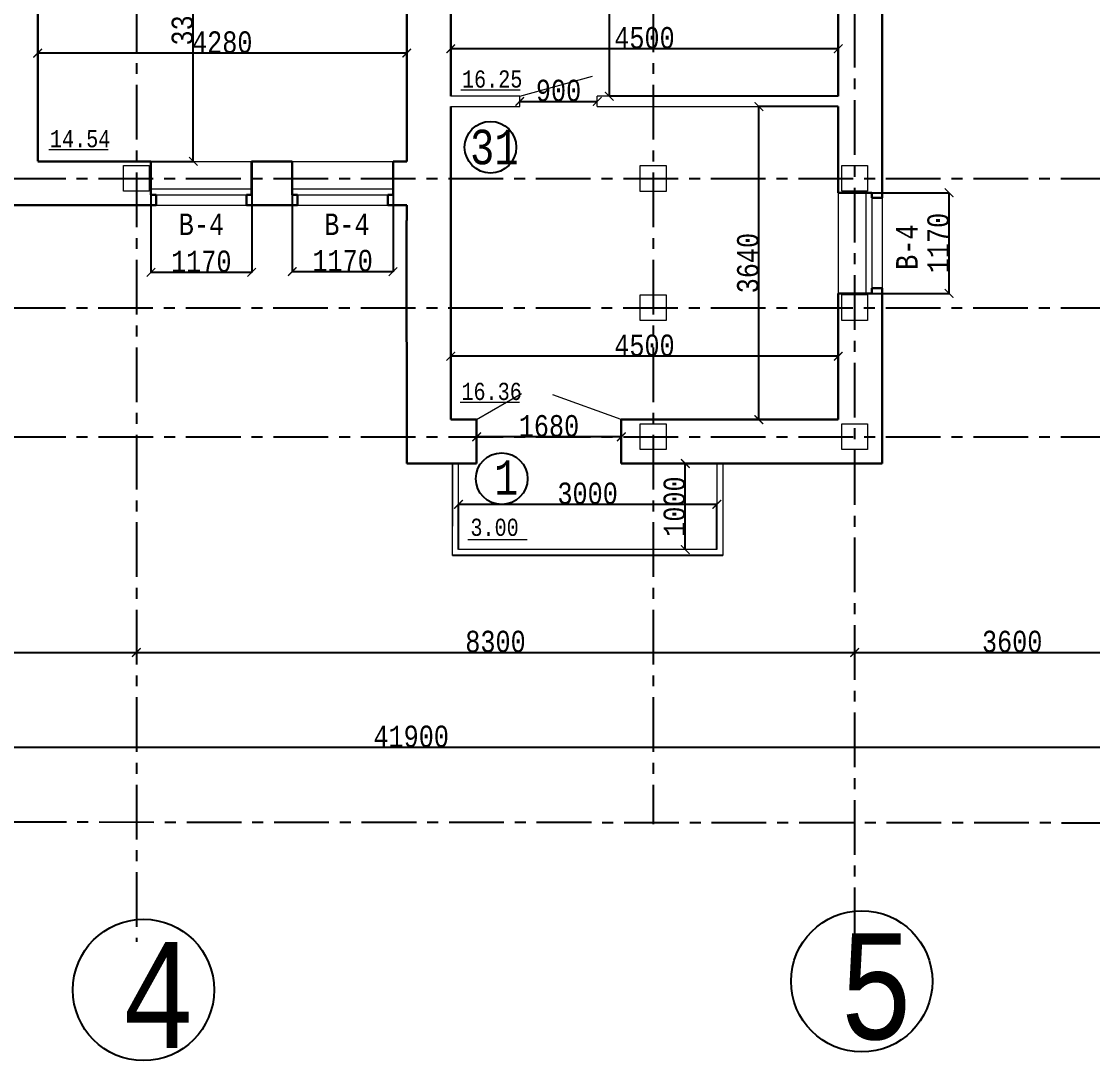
# Model space of a CAD drawing. Header units: millimetres. Extents: x -689206 to 4969298, y -1019800 to 703299.
# Drawn here: x 381793 to 394231, y -94389 to -82319 of the extents above; entities that cross this region are included whole.
import ezdxf

# ---------------------------------------------------------------- set-up
doc = ezdxf.new("R2010")
doc.units = ezdxf.units.MM
doc.linetypes.add('JIS_02_4.0', pattern=[5.5, 4, -1.5])
doc.linetypes.add('осеваяX2', pattern=[101.6, 63.5, -12.7, 12.7, -12.7])
for name, color, linetype, lineweight in [('б', 231, 'Continuous', 30), ('БАЛКОН', 7, 'Continuous', 20), ('несущие', 7, 'Continuous', 30), ('ОКНА', 250, 'Continuous', 20), ('ПЕРЕГОРОДКИ', 252, 'Continuous', 9), ('РАЗМЕРЫ', 7, 'Continuous', 9), ('сваи', 7, 'JIS_02_4.0', 30), ('стены', 7, 'Continuous', 20)]:
    doc.layers.add(name, color=color, linetype=linetype, lineweight=lineweight)
doc.layers.add('сетка', color=104, linetype='Continuous')
doc.layers.add('четотам', color=7, linetype='Continuous')
doc.styles.add('Аннотативный', font='isocteur.ttf', dxfattribs={"width": 0.7, "height": 250})
doc.dimstyles.new('Аннотативный', dxfattribs={"dimscale": 0, "dimtxt": 250, "dimasz": 100, "dimexe": 1.25, "dimexo": 0.625, "dimtad": 1, "dimdec": 0, "dimtxsty": 'Аннотативный', "dimblk": 'ARCHTICK', "dimcen": 2.5, "dimadec": 0, "dimazin": 0, "dimtfac": 1, "dimtdec": 0, "dimtmove": 0, "dimatfit": 3, "dimfxl": 1, "dimarcsym": 0})

# ---------------------------------------------------------------- blocks, each defined once
blk = doc.blocks.new('_ArchTick')
at = {"color": 0, "linetype": 'ByBlock', "const_width": 0.15}
blk.add_lwpolyline([(-0.5, -0.5), (0.5, 0.5)], dxfattribs=at)
blk = doc.blocks.new('*D1114')
at = {"layer": 'Defpoints', "color": 0, "lineweight": 20, "transparency": 16777216}
for p in [(391278, -79628), (388618, -83188), (391278, -83188)]:
    blk.add_point(p, dxfattribs=at)
at = {"layer": 'стены', "color": 0, "lineweight": -2, "transparency": 16777216}
for p, q in [((391278, -79628), (388617, -79628)), ((388618, -79628), (388618, -83188)), ((391278, -83188), (388617, -83188))]:
    blk.add_line(p, q, dxfattribs=at)
at = {"layer": 'стены', "color": 0, "lineweight": -2, "transparency": 16777216, "xscale": 100, "yscale": 100, "zscale": 100}
for p, rotation in [((388618, -79628), 90), ((388618, -83188), 270)]:
    blk.add_blockref('_ArchTick', p, dxfattribs=dict(at, rotation=rotation))
at = {"layer": 'стены', "color": 0, "transparency": 16777216, "insert": (388492, -81408), "char_height": 250, "attachment_point": 5, "rotation": 90, "style": 'Аннотативный'}
blk.add_mtext('3560', dxfattribs=at)
blk = doc.blocks.new('*D1115')
at = {"layer": 'Defpoints', "color": 0, "lineweight": 20, "transparency": 16777216}
for p in [(386778, -82636), (386778, -83188), (391278, -83188)]:
    blk.add_point(p, dxfattribs=at)
at = {"layer": 'стены', "color": 0, "lineweight": -2, "transparency": 16777216}
for p, q in [((386778, -83188), (386778, -82635)), ((391278, -82636), (386778, -82636)), ((391278, -83188), (391278, -82635))]:
    blk.add_line(p, q, dxfattribs=at)
at = {"layer": 'стены', "color": 0, "lineweight": -2, "transparency": 16777216, "xscale": 100, "yscale": 100, "zscale": 100, "rotation": 180}
blk.add_blockref('_ArchTick', (386778, -82636), dxfattribs=at)
at = {"layer": 'стены', "color": 0, "lineweight": -2, "transparency": 16777216, "xscale": 100, "yscale": 100, "zscale": 100}
blk.add_blockref('_ArchTick', (391278, -82636), dxfattribs=at)
at = {"layer": 'стены', "color": 0, "transparency": 16777216, "insert": (389028, -82511), "char_height": 250, "attachment_point": 5, "style": 'Аннотативный'}
blk.add_mtext('4500', dxfattribs=at)
blk = doc.blocks.new('*D1139')
at = {"layer": 'Defpoints', "color": 0, "lineweight": 20, "transparency": 16777216}
for p in [(387580, -83248), (388480, -83248), (388480, -83248)]:
    blk.add_point(p, dxfattribs=at)
at = {"layer": 'стены', "color": 0, "lineweight": -2, "transparency": 16777216}
for p, q in [((387580, -83248), (387580, -83247)), ((387580, -83248), (388480, -83248)), ((388480, -83248), (388480, -83247))]:
    blk.add_line(p, q, dxfattribs=at)
at = {"layer": 'стены', "color": 0, "lineweight": -2, "transparency": 16777216, "xscale": 100, "yscale": 100, "zscale": 100, "rotation": 180}
blk.add_blockref('_ArchTick', (387580, -83248), dxfattribs=at)
at = {"layer": 'стены', "color": 0, "lineweight": -2, "transparency": 16777216, "xscale": 100, "yscale": 100, "zscale": 100}
blk.add_blockref('_ArchTick', (388480, -83248), dxfattribs=at)
at = {"layer": 'стены', "color": 0, "transparency": 16777216, "insert": (388030, -83123), "char_height": 250, "attachment_point": 5, "style": 'Аннотативный'}
blk.add_mtext('900', dxfattribs=at)
blk = doc.blocks.new('*D1169')
at = {"layer": 'Defpoints', "color": 0, "linetype": 'ByBlock', "lineweight": 20, "transparency": 16777216}
for p in [(381982, -82687), (381982, -83940), (386268, -83944)]:
    blk.add_point(p, dxfattribs=at)
at = {"layer": 'ПЕРЕГОРОДКИ', "color": 0, "linetype": 'ByBlock', "lineweight": -2, "transparency": 16777216}
for p, q in [((381982, -83940), (381982, -82686)), ((386268, -82687), (381982, -82687)), ((386268, -83943), (386268, -82686))]:
    blk.add_line(p, q, dxfattribs=at)
at = {"layer": 'ПЕРЕГОРОДКИ', "color": 0, "linetype": 'ByBlock', "lineweight": -2, "transparency": 16777216, "xscale": 100, "yscale": 100, "zscale": 100, "rotation": 180}
blk.add_blockref('_ArchTick', (381982, -82687), dxfattribs=at)
at = {"layer": 'ПЕРЕГОРОДКИ', "color": 0, "linetype": 'ByBlock', "lineweight": -2, "transparency": 16777216, "xscale": 100, "yscale": 100, "zscale": 100}
blk.add_blockref('_ArchTick', (386268, -82687), dxfattribs=at)
at = {"layer": 'ПЕРЕГОРОДКИ', "color": 0, "linetype": 'ByBlock', "lineweight": 13, "transparency": 16777216, "insert": (384125, -82561), "char_height": 250, "attachment_point": 5, "style": 'Аннотативный'}
blk.add_mtext('4280', dxfattribs=at)
blk = doc.blocks.new('*D1183')
at = {"layer": 'Defpoints', "color": 0, "linetype": 'ByBlock', "lineweight": 20, "transparency": 16777216}
for p in [(389502, -87454), (389502, -87454), (389502, -88454)]:
    blk.add_point(p, dxfattribs=at)
at = {"layer": 'ПЕРЕГОРОДКИ', "color": 0, "linetype": 'ByBlock', "lineweight": -2, "transparency": 16777216}
for p, q in [((389502, -88454), (389502, -87454)), ((389503, -87454), (389504, -87454)), ((389503, -88454), (389504, -88454))]:
    blk.add_line(p, q, dxfattribs=at)
at = {"layer": 'ПЕРЕГОРОДКИ', "color": 0, "linetype": 'ByBlock', "lineweight": -2, "transparency": 16777216, "xscale": 100, "yscale": 100, "zscale": 100}
for p, rotation in [((389502, -87454), 90), ((389502, -88454), 270)]:
    blk.add_blockref('_ArchTick', p, dxfattribs=dict(at, rotation=rotation))
at = {"layer": 'ПЕРЕГОРОДКИ', "color": 0, "linetype": 'ByBlock', "lineweight": 13, "transparency": 16777216, "insert": (389377, -87954), "char_height": 250, "attachment_point": 5, "rotation": 90, "style": 'Аннотативный'}
blk.add_mtext('1000', dxfattribs=at)
blk = doc.blocks.new('*D1184')
at = {"layer": 'Defpoints', "color": 0, "linetype": 'ByBlock', "lineweight": 20, "transparency": 16777216}
for p in [(386868, -87928), (386868, -88454), (389868, -88454)]:
    blk.add_point(p, dxfattribs=at)
at = {"layer": 'ПЕРЕГОРОДКИ', "color": 0, "linetype": 'ByBlock', "lineweight": -2, "transparency": 16777216}
for p, q in [((386868, -88453), (386868, -87927)), ((389868, -87928), (386868, -87928)), ((389868, -88453), (389868, -87927))]:
    blk.add_line(p, q, dxfattribs=at)
at = {"layer": 'ПЕРЕГОРОДКИ', "color": 0, "linetype": 'ByBlock', "lineweight": -2, "transparency": 16777216, "xscale": 100, "yscale": 100, "zscale": 100, "rotation": 180}
blk.add_blockref('_ArchTick', (386868, -87928), dxfattribs=at)
at = {"layer": 'ПЕРЕГОРОДКИ', "color": 0, "linetype": 'ByBlock', "lineweight": -2, "transparency": 16777216, "xscale": 100, "yscale": 100, "zscale": 100}
blk.add_blockref('_ArchTick', (389868, -87928), dxfattribs=at)
at = {"layer": 'ПЕРЕГОРОДКИ', "color": 0, "linetype": 'ByBlock', "lineweight": 13, "transparency": 16777216, "insert": (388368, -87802), "char_height": 250, "attachment_point": 5, "style": 'Аннотативный'}
blk.add_mtext('3000', dxfattribs=at)
blk = doc.blocks.new('*D1185')
at = {"layer": 'Defpoints', "color": 0, "linetype": 'ByBlock', "lineweight": 20, "transparency": 16777216}
for p in [(387079, -87144), (387079, -87144), (388759, -87144)]:
    blk.add_point(p, dxfattribs=at)
at = {"layer": 'ПЕРЕГОРОДКИ', "color": 0, "linetype": 'ByBlock', "lineweight": -2, "transparency": 16777216}
for p, q in [((387079, -87143), (387079, -87143)), ((388759, -87144), (387079, -87144)), ((388759, -87143), (388759, -87143))]:
    blk.add_line(p, q, dxfattribs=at)
at = {"layer": 'ПЕРЕГОРОДКИ', "color": 0, "linetype": 'ByBlock', "lineweight": -2, "transparency": 16777216, "xscale": 100, "yscale": 100, "zscale": 100, "rotation": 180}
blk.add_blockref('_ArchTick', (387079, -87144), dxfattribs=at)
at = {"layer": 'ПЕРЕГОРОДКИ', "color": 0, "linetype": 'ByBlock', "lineweight": -2, "transparency": 16777216, "xscale": 100, "yscale": 100, "zscale": 100}
blk.add_blockref('_ArchTick', (388759, -87144), dxfattribs=at)
at = {"layer": 'ПЕРЕГОРОДКИ', "color": 0, "linetype": 'ByBlock', "lineweight": 13, "transparency": 16777216, "insert": (387919, -87018), "char_height": 250, "attachment_point": 5, "style": 'Аннотативный'}
blk.add_mtext('1680', dxfattribs=at)
blk = doc.blocks.new('*D1188')
at = {"layer": 'Defpoints', "color": 0, "linetype": 'ByBlock', "lineweight": 20, "transparency": 16777216}
for p in [(383297, -83944), (384467, -83944), (384467, -85233)]:
    blk.add_point(p, dxfattribs=at)
at = {"layer": 'РАЗМЕРЫ', "color": 0, "linetype": 'ByBlock', "lineweight": -2, "transparency": 16777216}
for p, q in [((383297, -83945), (383297, -85234)), ((384467, -83944), (384467, -85234)), ((383297, -85233), (384467, -85233))]:
    blk.add_line(p, q, dxfattribs=at)
at = {"layer": 'РАЗМЕРЫ', "color": 0, "linetype": 'ByBlock', "lineweight": -2, "transparency": 16777216, "xscale": 100, "yscale": 100, "zscale": 100, "rotation": 180}
blk.add_blockref('_ArchTick', (383297, -85233), dxfattribs=at)
at = {"layer": 'РАЗМЕРЫ', "color": 0, "linetype": 'ByBlock', "lineweight": -2, "transparency": 16777216, "xscale": 100, "yscale": 100, "zscale": 100}
blk.add_blockref('_ArchTick', (384467, -85233), dxfattribs=at)
at = {"layer": 'РАЗМЕРЫ', "color": 0, "linetype": 'ByBlock', "transparency": 16777216, "insert": (383882, -85107), "char_height": 250, "attachment_point": 5, "style": 'Аннотативный'}
blk.add_mtext('1170', dxfattribs=at)
blk = doc.blocks.new('*D1189')
at = {"layer": 'Defpoints', "color": 0, "linetype": 'ByBlock', "lineweight": 20, "transparency": 16777216}
for p in [(384938, -83944), (386108, -83944), (386108, -85225)]:
    blk.add_point(p, dxfattribs=at)
at = {"layer": 'РАЗМЕРЫ', "color": 0, "linetype": 'ByBlock', "lineweight": -2, "transparency": 16777216}
for p, q in [((384938, -83945), (384938, -85226)), ((386108, -83945), (386108, -85226)), ((384938, -85225), (386108, -85225))]:
    blk.add_line(p, q, dxfattribs=at)
at = {"layer": 'РАЗМЕРЫ', "color": 0, "linetype": 'ByBlock', "lineweight": -2, "transparency": 16777216, "xscale": 100, "yscale": 100, "zscale": 100, "rotation": 180}
blk.add_blockref('_ArchTick', (384938, -85225), dxfattribs=at)
at = {"layer": 'РАЗМЕРЫ', "color": 0, "linetype": 'ByBlock', "lineweight": -2, "transparency": 16777216, "xscale": 100, "yscale": 100, "zscale": 100}
blk.add_blockref('_ArchTick', (386108, -85225), dxfattribs=at)
at = {"layer": 'РАЗМЕРЫ', "color": 0, "linetype": 'ByBlock', "transparency": 16777216, "insert": (385523, -85099), "char_height": 250, "attachment_point": 5, "style": 'Аннотативный'}
blk.add_mtext('1170', dxfattribs=at)
blk = doc.blocks.new('*D1197')
at = {"layer": 'Defpoints', "color": 0, "linetype": 'ByBlock', "lineweight": 20, "transparency": 16777216}
for p in [(391278, -84308), (392565, -84308), (391278, -85478)]:
    blk.add_point(p, dxfattribs=at)
at = {"layer": 'РАЗМЕРЫ', "color": 0, "linetype": 'ByBlock', "lineweight": -2, "transparency": 16777216}
for p, q in [((391279, -84308), (392567, -84308)), ((392565, -85478), (392565, -84308)), ((391279, -85478), (392567, -85478))]:
    blk.add_line(p, q, dxfattribs=at)
at = {"layer": 'РАЗМЕРЫ', "color": 0, "linetype": 'ByBlock', "lineweight": -2, "transparency": 16777216, "xscale": 100, "yscale": 100, "zscale": 100}
for p, rotation in [((392565, -84308), 90), ((392565, -85478), 270)]:
    blk.add_blockref('_ArchTick', p, dxfattribs=dict(at, rotation=rotation))
at = {"layer": 'РАЗМЕРЫ', "color": 0, "linetype": 'ByBlock', "lineweight": 13, "transparency": 16777216, "insert": (392440, -84893), "char_height": 250, "attachment_point": 5, "rotation": 90, "style": 'Аннотативный'}
blk.add_mtext('1170', dxfattribs=at)
blk = doc.blocks.new('*D1249')
at = {"layer": 'Defpoints', "color": 0, "linetype": 'ByBlock', "lineweight": 20, "transparency": 16777216}
for p in [(381985, -80552), (383789, -80552), (381982, -83944)]:
    blk.add_point(p, dxfattribs=at)
at = {"layer": 'РАЗМЕРЫ', "color": 0, "linetype": 'ByBlock', "lineweight": -2, "transparency": 16777216}
for p, q in [((381986, -80552), (383791, -80552)), ((383789, -83944), (383789, -80552)), ((381983, -83944), (383791, -83944))]:
    blk.add_line(p, q, dxfattribs=at)
at = {"layer": 'РАЗМЕРЫ', "color": 0, "linetype": 'ByBlock', "lineweight": -2, "transparency": 16777216, "xscale": 100, "yscale": 100, "zscale": 100}
for p, rotation in [((383789, -80552), 90), ((383789, -83944), 270)]:
    blk.add_blockref('_ArchTick', p, dxfattribs=dict(at, rotation=rotation))
at = {"layer": 'РАЗМЕРЫ', "color": 0, "linetype": 'ByBlock', "lineweight": 20, "transparency": 16777216, "insert": (383664, -82248), "char_height": 250, "attachment_point": 5, "rotation": 90, "style": 'Аннотативный'}
blk.add_mtext('3390', dxfattribs=at)
blk = doc.blocks.new('*D1252')
at = {"layer": 'Defpoints', "color": 0, "linetype": 'ByBlock', "lineweight": 20, "transparency": 16777216}
for p in [(390356, -83308), (391278, -83308), (391278, -86944)]:
    blk.add_point(p, dxfattribs=at)
at = {"layer": 'РАЗМЕРЫ', "color": 0, "linetype": 'ByBlock', "lineweight": -2, "transparency": 16777216}
for p, q in [((391278, -83308), (390354, -83308)), ((390356, -86944), (390356, -83308)), ((391278, -86944), (390354, -86944))]:
    blk.add_line(p, q, dxfattribs=at)
at = {"layer": 'РАЗМЕРЫ', "color": 0, "linetype": 'ByBlock', "lineweight": -2, "transparency": 16777216, "xscale": 100, "yscale": 100, "zscale": 100}
for p, rotation in [((390356, -83308), 90), ((390356, -86944), 270)]:
    blk.add_blockref('_ArchTick', p, dxfattribs=dict(at, rotation=rotation))
at = {"layer": 'РАЗМЕРЫ', "color": 0, "linetype": 'ByBlock', "lineweight": 20, "transparency": 16777216, "insert": (390230, -85126), "char_height": 250, "attachment_point": 5, "rotation": 90, "style": 'Аннотативный'}
blk.add_mtext('3640', dxfattribs=at)
blk = doc.blocks.new('*D1253')
at = {"layer": 'Defpoints', "color": 0, "linetype": 'ByBlock', "lineweight": 20, "transparency": 16777216}
for p in [(386778, -86208), (386778, -86944), (391278, -86944)]:
    blk.add_point(p, dxfattribs=at)
at = {"layer": 'РАЗМЕРЫ', "color": 0, "linetype": 'ByBlock', "lineweight": -2, "transparency": 16777216}
for p, q in [((386778, -86943), (386778, -86207)), ((391278, -86208), (386778, -86208)), ((391278, -86943), (391278, -86207))]:
    blk.add_line(p, q, dxfattribs=at)
at = {"layer": 'РАЗМЕРЫ', "color": 0, "linetype": 'ByBlock', "lineweight": -2, "transparency": 16777216, "xscale": 100, "yscale": 100, "zscale": 100, "rotation": 180}
blk.add_blockref('_ArchTick', (386778, -86208), dxfattribs=at)
at = {"layer": 'РАЗМЕРЫ', "color": 0, "linetype": 'ByBlock', "lineweight": -2, "transparency": 16777216, "xscale": 100, "yscale": 100, "zscale": 100}
blk.add_blockref('_ArchTick', (391278, -86208), dxfattribs=at)
at = {"layer": 'РАЗМЕРЫ', "color": 0, "linetype": 'ByBlock', "lineweight": 20, "transparency": 16777216, "insert": (389028, -86083), "char_height": 250, "attachment_point": 5, "style": 'Аннотативный'}
blk.add_mtext('4500', dxfattribs=at)
blk = doc.blocks.new('*D1883')
at = {"layer": 'Defpoints', "color": 0, "linetype": 'ByBlock', "lineweight": 20, "ltscale": 35, "transparency": 16777216}
for p in [(391468, -89649), (395128, -89649), (395128, -89649)]:
    blk.add_point(p, dxfattribs=at)
at = {"layer": 'сваи', "color": 0, "linetype": 'ByBlock', "lineweight": -2, "ltscale": 35, "transparency": 16777216}
for p, q in [((391468, -89648), (391468, -89648)), ((391468, -89649), (395128, -89649)), ((395128, -89648), (395128, -89648))]:
    blk.add_line(p, q, dxfattribs=at)
at = {"layer": 'сваи', "color": 0, "linetype": 'ByBlock', "lineweight": -2, "ltscale": 35, "transparency": 16777216, "xscale": 100, "yscale": 100, "zscale": 100, "rotation": 180}
blk.add_blockref('_ArchTick', (391468, -89649), dxfattribs=at)
at = {"layer": 'сваи', "color": 0, "linetype": 'ByBlock', "lineweight": -2, "ltscale": 35, "transparency": 16777216, "xscale": 100, "yscale": 100, "zscale": 100}
blk.add_blockref('_ArchTick', (395128, -89649), dxfattribs=at)
at = {"layer": 'сваи', "color": 0, "linetype": 'ByBlock', "lineweight": 20, "ltscale": 35, "transparency": 16777216, "insert": (393298, -89523), "char_height": 250, "attachment_point": 5, "style": 'Аннотативный'}
blk.add_mtext('3600', dxfattribs=at)
blk = doc.blocks.new('*D1887')
at = {"layer": 'Defpoints', "color": 0, "linetype": 'ByBlock', "lineweight": 20, "ltscale": 35, "transparency": 16777216}
for p in [(377069, -89649), (383128, -89649), (383128, -89649)]:
    blk.add_point(p, dxfattribs=at)
at = {"layer": 'сваи', "color": 0, "linetype": 'ByBlock', "lineweight": -2, "ltscale": 35, "transparency": 16777216}
for p, q in [((377069, -89649), (377069, -89650)), ((377069, -89649), (383128, -89649)), ((383128, -89648), (383128, -89648))]:
    blk.add_line(p, q, dxfattribs=at)
at = {"layer": 'сваи', "color": 0, "linetype": 'ByBlock', "lineweight": -2, "ltscale": 35, "transparency": 16777216, "xscale": 100, "yscale": 100, "zscale": 100, "rotation": 180}
blk.add_blockref('_ArchTick', (377069, -89649), dxfattribs=at)
at = {"layer": 'сваи', "color": 0, "linetype": 'ByBlock', "lineweight": -2, "ltscale": 35, "transparency": 16777216, "xscale": 100, "yscale": 100, "zscale": 100}
blk.add_blockref('_ArchTick', (383128, -89649), dxfattribs=at)
at = {"layer": 'сваи', "color": 0, "linetype": 'ByBlock', "lineweight": 20, "ltscale": 35, "transparency": 16777216, "insert": (380099, -89523), "char_height": 250, "attachment_point": 5, "style": 'Аннотативный'}
blk.add_mtext('6000', dxfattribs=at)
blk = doc.blocks.new('*D1888')
at = {"layer": 'Defpoints', "color": 0, "linetype": 'ByBlock', "lineweight": 20, "ltscale": 35, "transparency": 16777216}
for p in [(383128, -89649), (391468, -89649), (391468, -89649)]:
    blk.add_point(p, dxfattribs=at)
at = {"layer": 'сваи', "color": 0, "linetype": 'ByBlock', "lineweight": -2, "ltscale": 35, "transparency": 16777216}
for p, q in [((383128, -89648), (383128, -89648)), ((383128, -89649), (391468, -89649)), ((391468, -89648), (391468, -89648))]:
    blk.add_line(p, q, dxfattribs=at)
at = {"layer": 'сваи', "color": 0, "linetype": 'ByBlock', "lineweight": -2, "ltscale": 35, "transparency": 16777216, "xscale": 100, "yscale": 100, "zscale": 100, "rotation": 180}
blk.add_blockref('_ArchTick', (383128, -89649), dxfattribs=at)
at = {"layer": 'сваи', "color": 0, "linetype": 'ByBlock', "lineweight": -2, "ltscale": 35, "transparency": 16777216, "xscale": 100, "yscale": 100, "zscale": 100}
blk.add_blockref('_ArchTick', (391468, -89649), dxfattribs=at)
at = {"layer": 'сваи', "color": 0, "linetype": 'ByBlock', "lineweight": 20, "ltscale": 35, "transparency": 16777216, "insert": (387298, -89523), "char_height": 250, "attachment_point": 5, "style": 'Аннотативный'}
blk.add_mtext('8300', dxfattribs=at)
blk = doc.blocks.new('*D1890')
at = {"layer": 'Defpoints', "color": 0, "linetype": 'ByBlock', "lineweight": 20, "ltscale": 35, "transparency": 16777216}
for p in [(407509, -90750), (365128, -91604), (407509, -91635)]:
    blk.add_point(p, dxfattribs=at)
at = {"layer": 'сваи', "color": 0, "linetype": 'ByBlock', "lineweight": -2, "ltscale": 35, "transparency": 16777216}
for p, q in [((365128, -91604), (365128, -90749)), ((365128, -90750), (407509, -90750)), ((407509, -91635), (407509, -90749))]:
    blk.add_line(p, q, dxfattribs=at)
at = {"layer": 'сваи', "color": 0, "linetype": 'ByBlock', "lineweight": -2, "ltscale": 35, "transparency": 16777216, "xscale": 100, "yscale": 100, "zscale": 100, "rotation": 180}
blk.add_blockref('_ArchTick', (365128, -90750), dxfattribs=at)
at = {"layer": 'сваи', "color": 0, "linetype": 'ByBlock', "lineweight": -2, "ltscale": 35, "transparency": 16777216, "xscale": 100, "yscale": 100, "zscale": 100}
blk.add_blockref('_ArchTick', (407509, -90750), dxfattribs=at)
at = {"layer": 'сваи', "color": 0, "linetype": 'ByBlock', "lineweight": 20, "ltscale": 35, "transparency": 16777216, "insert": (386319, -90625), "char_height": 250, "attachment_point": 5, "style": 'Аннотативный'}
blk.add_mtext('41900', dxfattribs=at)

msp = doc.modelspace()

# ---------------------------------------------------------------- linework, layer by layer
at = {"layer": 'б', "color": 18, "linetype": 'ByBlock', "lineweight": 25, "true_color": 0x000000}
msp.add_line((389938.4, -88524), (386798.4, -88524), dxfattribs=at)
at = {"layer": 'БАЛКОН'}
for p, q in [((386798.4, -88524), (386798.4, -87454)), ((386868.4, -88454), (386868.4, -87454)), ((389868.4, -87454), (389868.4, -88454)), ((389938.4, -87454), (389938.4, -88524)), ((389868.4, -88454), (386868.4, -88454))]:
    msp.add_line(p, q, dxfattribs=at)
at = {"layer": 'несущие', "linetype": 'ByBlock', "lineweight": 30}
for p, q in [((391278.1, -84308.2), (391278.1, -83308.4)), ((383296.6, -83943.8), (383296.6, -84333.8)), ((384466.6, -84333.8), (384466.6, -83943.8)), ((384937.9, -84333.8), (384937.9, -83943.8)), ((386107.9, -83943.8), (386107.9, -84333.8)), ((383296.6, -84333.8), (383356.6, -84333.8)), ((383356.6, -84333.8), (383356.6, -84453.8)), ((384466.6, -84333.8), (384406.6, -84333.8)), ((384406.6, -84333.8), (384406.6, -84453.8)), ((384937.9, -84333.8), (384997.9, -84333.8)), ((384997.9, -84333.8), (384997.9, -84453.8)), ((386107.9, -84333.8), (386047.9, -84333.8)), ((386047.9, -84333.8), (386047.9, -84453.8)), ((386268.1, -84454), (386047.9, -84453.8))]:
    msp.add_line(p, q, dxfattribs=at)
at = {"layer": 'несущие', "color": 0}
for p, q in [((383296.6, -83944), (381982.3, -83944)), ((384937.9, -83944), (384466.6, -83944)), ((386268.1, -83944), (386107.9, -83944)), ((380856.3, -84454), (383356.6, -84454)), ((384997.9, -84454), (384406.6, -84454)), ((386778.1, -86496.4), (386778.1, -86696.4))]:
    msp.add_line(p, q, dxfattribs=at)
at = {"layer": 'несущие', "color": 18, "linetype": 'ByBlock', "lineweight": 30, "true_color": 0x000000}
for p, q in [((391278.1, -84308.2), (391668.1, -84308.2)), ((391668.1, -84308.2), (391668.1, -84368.2)), ((391668.1, -84368.2), (391788.1, -84368.2)), ((391668.1, -85478.2), (391668.1, -85418.2)), ((391668.1, -85418.2), (391788.1, -85418.2)), ((391278.1, -85478.2), (391668.1, -85478.2))]:
    msp.add_line(p, q, dxfattribs=at)
at = {"layer": 'несущие', "color": 18, "linetype": 'ByBlock', "lineweight": 13, "true_color": 0x000000}
for p, q in [((391278.1, -84308.2), (391278.1, -85478.2)), ((391668.1, -84308.2), (391598.1, -84308.2)), ((391598.1, -84308.2), (391598.1, -85478.2)), ((391668.1, -84368.2), (391668.1, -85418.2)), ((391788.1, -84368.2), (391788.1, -85418.2)), ((391788.1, -87454), (391788.1, -85411))]:
    msp.add_line(p, q, dxfattribs=at)
at = {"layer": 'ОКНА', "linetype": 'ByBlock'}
for p, q in [((383296.6, -83944), (384466.6, -83944)), ((384937.9, -83944), (386107.9, -83944)), ((383296.6, -84263.8), (384466.6, -84263.8)), ((384937.9, -84263.8), (386107.9, -84263.8)), ((383356.6, -84333.8), (384406.6, -84333.8)), ((383356.6, -84453.8), (384406.6, -84453.8)), ((384997.9, -84333.8), (386047.9, -84333.8)), ((384997.9, -84454), (386047.9, -84454))]:
    msp.add_line(p, q, dxfattribs=at)
at = {"layer": 'ПЕРЕГОРОДКИ', "color": 18, "linetype": 'ByBlock', "lineweight": 13, "true_color": 0x000000}
for p, q in [((387078.8, -86944), (387601.4, -86642.2)), ((388758.8, -86944), (387965.6, -86656.7)), ((386798.4, -87454), (386798.4, -88180.8))]:
    msp.add_line(p, q, dxfattribs=at)
at = {"layer": 'ПЕРЕГОРОДКИ', "color": 18, "linetype": 'ByBlock', "lineweight": 30, "true_color": 0x000000}
for p, q in [((387078.8, -87454), (387078.8, -86944)), ((388758.8, -86944), (389809.1, -86944)), ((388758.8, -86944), (388758.8, -87454))]:
    msp.add_line(p, q, dxfattribs=at)
at = {"layer": 'РАЗМЕРЫ', "linetype": 'ByBlock', "lineweight": 30}
msp.add_line((381982.3, -83940.5), (381985.3, -80551.7), dxfattribs=at)
at = {"layer": 'РАЗМЕРЫ'}
for p, q in [((386894.5, -83111.8), (387583.7, -83111.8)), ((382109.8, -83804.7), (382799.1, -83804.7)), ((386888.3, -86740.1), (387577.5, -86740.1)), ((386977.5, -88337.3), (387666.7, -88337.3))]:
    msp.add_line(p, q, dxfattribs=at)
at = {"layer": 'сетка'}
for centre in [(391550.7, -93468.1), (383210.6, -93568.1)]:
    msp.add_circle(centre, 820.6, dxfattribs=at)
at = {"layer": 'стены', "linetype": 'осеваяX2', "lineweight": 25, "ltscale": 10}
for p, q in [((383128, -47496.5), (383128, -93010)), ((389128, -47496.5), (389128, -91644)), ((391468.1, -47674.5), (391468.1, -92910)), ((347128, -84144), (419278, -84144)), ((347125.7, -85644), (419075.7, -85644)), ((347128, -87144), (419075.7, -87144)), ((351200, -91594), (419075.7, -91644))]:
    msp.add_line(p, q, dxfattribs=at)
at = {"layer": 'стены', "lineweight": 30}
for p, q in [((386268.1, -79894), (386268.1, -83944)), ((386778.1, -83188.4), (386778.1, -82084)), ((391788.1, -84368.2), (391788.1, -82175.8)), ((391278.1, -83188.4), (391278.1, -82235.8)), ((386778.1, -86944), (386778.1, -83308.4)), ((386268.1, -84454), (386268.1, -84631.7)), ((386263.9, -84631.7), (386268.1, -87454)), ((391788.1, -85418.2), (391788.1, -87454)), ((391278.1, -86944), (391278.1, -85478.2)), ((387078.8, -86944), (386778.1, -86944)), ((391278.1, -86944), (388758.8, -86944)), ((387078.8, -87454), (386268.1, -87454)), ((391788.1, -87454), (388758.8, -87454))]:
    msp.add_line(p, q, dxfattribs=at)
at = {"layer": 'стены'}
for p, q in [((387580.1, -83188.4), (388424.6, -82956.1)), ((387580.1, -83188.4), (386778.1, -83188.4)), ((387580.1, -83308.4), (387580.1, -83188.4)), ((391278.1, -83188.4), (388480.1, -83188.4)), ((388480.1, -83308.4), (388480.1, -83188.4)), ((386778.1, -83308.4), (387580.1, -83308.4)), ((388480.1, -83308.4), (391278.1, -83308.4)), ((391788.1, -85418.2), (391788.1, -86591.9))]:
    msp.add_line(p, q, dxfattribs=at)
for points in [[(382978, -83992), (383278, -83992), (383278, -84292), (382978, -84292)], [(388978, -83994), (389278, -83994), (389278, -84294), (388978, -84294)], [(391318.1, -83992), (391618.1, -83992), (391618.1, -84292), (391318.1, -84292)], [(388978, -85494), (389278, -85494), (389278, -85794), (388978, -85794)], [(391318.1, -85492), (391618.1, -85492), (391618.1, -85792), (391318.1, -85792)], [(388978, -86992), (389278, -86992), (389278, -87292), (388978, -87292)], [(391318.1, -86992), (391618.1, -86992), (391618.1, -87292), (391318.1, -87292)]]:
    msp.add_lwpolyline(points, close=True, dxfattribs=at)
at = {"layer": 'четотам'}
for centre in [(387240, -83780), (387370, -87630)]:
    msp.add_circle(centre, 300, dxfattribs=at)

# ---------------------------------------------------------------- texts
at = {"layer": 'РАЗМЕРЫ', "char_height": 200, "width": 656.117, "attachment_point": 1, "style": 'Аннотативный'}
for s, insert in [('16.25', (386908.6, -82887.7)), ('14.54', (382124, -83580.7)), ('16.36', (386902.4, -86516)), ('3.00', (387006.7, -88094.5))]:
    msp.add_mtext(s, dxfattribs=dict(at, insert=insert))
at = {"layer": 'РАЗМЕРЫ', "lineweight": 20, "ltscale": 150, "attachment_point": 1, "style": 'Аннотативный'}
for s, insert, char_height, width in [('31', (387002.8, -83577), 401.1, 1460), ('В-4', (383620, -84550), 250, 922.913), ('В-4', (385310, -84550), 250, 922.913), ('1', (387282.1, -87416.3), 401.1, 1460)]:
    msp.add_mtext(s, dxfattribs=dict(at, insert=insert, char_height=char_height, width=width))
at = {"layer": 'РАЗМЕРЫ', "lineweight": 20, "ltscale": 150, "insert": (391950.1, -85204.2), "char_height": 250, "width": 922.913, "attachment_point": 1, "rotation": 90, "style": 'Аннотативный'}
msp.add_mtext('В-4', dxfattribs=at)
at = {"layer": 'сетка', "color": 0, "char_height": 1230.9, "width": 181.646, "attachment_point": 1, "style": 'Аннотативный'}
for s, insert in [('5', (391286.5, -92910)), ('4', (382946.4, -93010))]:
    msp.add_mtext(s, dxfattribs=dict(at, insert=insert))

# ---------------------------------------------------------------- dimensions: what is measured, and where the dimension line sits
at = {"layer": 'ПЕРЕГОРОДКИ', "color": 18, "linetype": 'ByBlock', "lineweight": 13, "true_color": 0x000000}
dim = msp.add_linear_dim(base=(381982.3, -82686.8), p1=(386268.1, -83944), p2=(381982.3, -83940.5), text='4280', dimstyle='Аннотативный', dxfattribs=at)
dim.commit()
dim.dimension.update_dxf_attribs({"geometry": '*D1169', "text_midpoint": (384125.2, -82561.2)})
for base, p1, p2, picture, middle in [((387078.8, -87144), (388758.8, -87144), (387078.8, -87144), '*D1185', (387918.8, -87018.4)), ((386868.4, -87928), (389868.4, -88454), (386868.4, -88454), '*D1184', (388368.4, -87802.4))]:
    dim = msp.add_linear_dim(base=base, p1=p1, p2=p2, dimstyle='Аннотативный', dxfattribs=at)
    dim.commit()
    dim.dimension.update_dxf_attribs({"geometry": picture, "text_midpoint": middle})
dim = msp.add_linear_dim(base=(389502.4, -87454), p1=(389502.4, -88454), p2=(389502.4, -87454), angle=90, dimstyle='Аннотативный', dxfattribs=at)
dim.commit()
dim.dimension.update_dxf_attribs({"geometry": '*D1183', "text_midpoint": (389376.8, -87954)})
at = {"layer": 'РАЗМЕРЫ', "linetype": 'ByBlock', "lineweight": 20}
for base, p1, p2, text, picture, middle in [((383789.3, -80551.7), (381982.3, -83944), (381984.9, -80551.7), '3390', '*D1249', (383663.7, -82247.9)), ((390355.7, -83308.4), (391278.1, -86944), (391278.1, -83308.4), '3640', '*D1252', (390230.1, -85126.2))]:
    dim = msp.add_linear_dim(base=base, p1=p1, p2=p2, angle=90, text=text, dimstyle='Аннотативный', dxfattribs=at)
    dim.commit()
    dim.dimension.update_dxf_attribs({"geometry": picture, "text_midpoint": middle})
at = {"layer": 'РАЗМЕРЫ', "linetype": 'ByBlock'}
for base, p1, p2, picture, middle in [((384466.6, -85232.6), (383296.6, -83944), (384466.6, -83943.8), '*D1188', (383881.6, -85106.9)), ((386107.9, -85225.1), (384937.9, -83944), (386107.9, -83944), '*D1189', (385522.9, -85099.5))]:
    dim = msp.add_linear_dim(base=base, p1=p1, p2=p2, dimstyle='Аннотативный', dxfattribs=at)
    dim.commit()
    dim.dimension.update_dxf_attribs({"geometry": picture, "text_midpoint": middle})
at = {"layer": 'РАЗМЕРЫ', "linetype": 'ByBlock', "lineweight": 13}
dim = msp.add_linear_dim(base=(392565.4, -84308.2), p1=(391278.1, -85478.2), p2=(391278.1, -84308.2), angle=90, dimstyle='Аннотативный', dxfattribs=at)
dim.commit()
dim.dimension.update_dxf_attribs({"geometry": '*D1197', "text_midpoint": (392439.8, -84893.2)})
at = {"layer": 'РАЗМЕРЫ', "linetype": 'ByBlock', "lineweight": 20}
dim = msp.add_linear_dim(base=(386778.1, -86208.4), p1=(391278.1, -86944), p2=(386778.1, -86944), dimstyle='Аннотативный', dxfattribs=at)
dim.commit()
dim.dimension.update_dxf_attribs({"geometry": '*D1253', "text_midpoint": (389028.1, -86082.7)})
at = {"layer": 'сваи', "linetype": 'ByBlock', "lineweight": 20, "ltscale": 35}
for base, p1, p2, text, picture, middle in [((383128, -89648.8), (377069.4, -89648.8), (383128, -89648.8), '6000', '*D1887', (380098.7, -89523.1)), ((391468.1, -89648.8), (383128, -89648.8), (391468.1, -89648.8), '8300', '*D1888', (387298.1, -89523.1)), ((395128, -89648.8), (391468.1, -89648.8), (395128, -89648.8), '3600', '*D1883', (393298.1, -89523.1)), ((407509.2, -90750.3), (365128, -91604.2), (407509.2, -91635.5), '41900', '*D1890', (386318.6, -90624.6))]:
    dim = msp.add_linear_dim(base=base, p1=p1, p2=p2, text=text, dimstyle='Аннотативный', dxfattribs=at)
    dim.commit()
    dim.dimension.update_dxf_attribs({"geometry": picture, "text_midpoint": middle})
at = {"layer": 'стены'}
for p1, p2, distance, picture, middle in [((391278.134, -79627.9423), (391278.134, -83188.4051), -2660.1166, '*D1114', (388492.3925, -81408.1737)), ((391278.1, -83188.4), (386778.1, -83188.4), -552.2, '*D1115', (389028.1, -82510.6)), ((387580.1, -83248.4), (388480.1, -83248.4), 0, '*D1139', (388030.1, -83122.8))]:
    dim = msp.add_aligned_dim(p1=p1, p2=p2, distance=distance, dimstyle='Аннотативный', dxfattribs=at)
    dim.commit()
    dim.dimension.update_dxf_attribs({"geometry": picture, "text_midpoint": middle})

doc.saveas('drawing.dxf')
